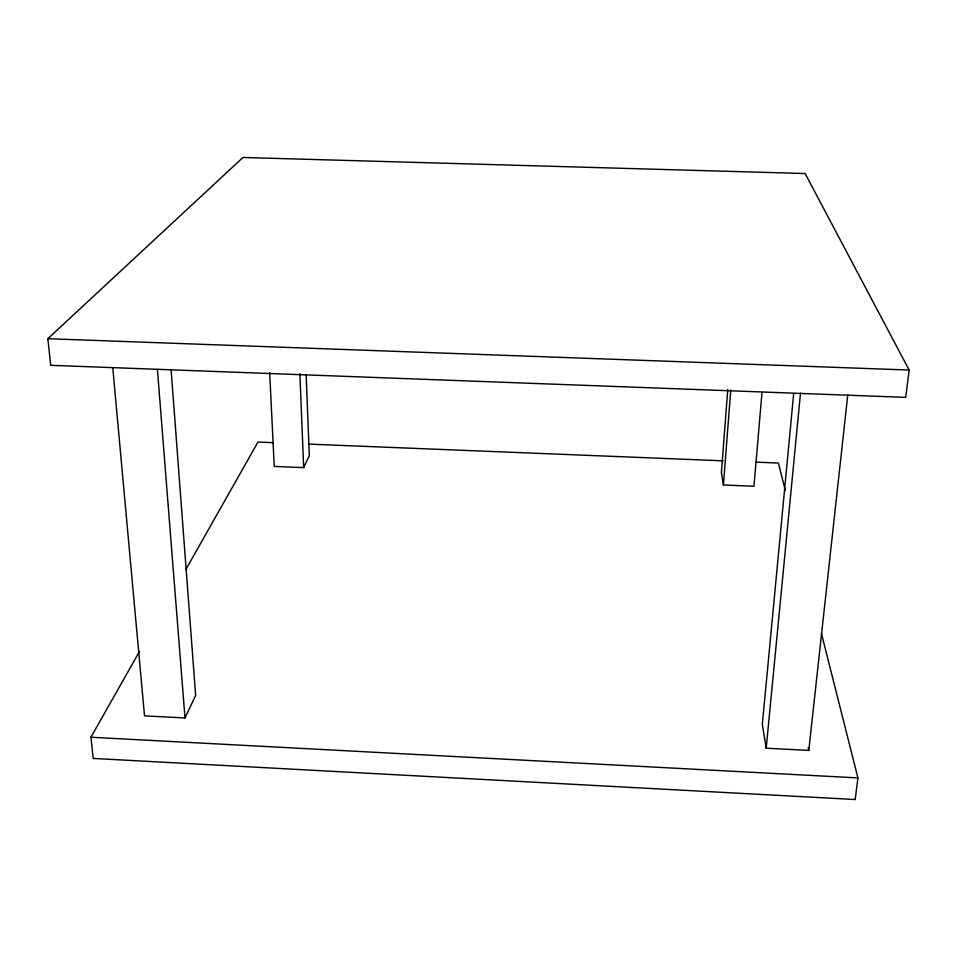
<?xml version="1.0" encoding="UTF-8"?>
<svg xmlns="http://www.w3.org/2000/svg" width="957" height="957" viewBox="0 0 957 957"><rect width="100%" height="100%" fill="white"/><g stroke="black" fill="none" stroke-linecap="round" stroke-linejoin="round"><path stroke-width="1.44" d="M727.775 389.439L721.399 472.602L723.408 484.984L753.949 486.252L762.011 392.537M723.408 484.984L730.777 389.882M793.676 393.542L762.322 724.401L766.186 748.195L808.785 750.408L847.77 394.858M766.186 748.195L800.495 393.16M821.441 633.486L857.915 777.909L855.199 799.526L93.212 758.434L90.927 737.237L139.495 651.406M909.15 370.048L905.717 397.37L50.721 365.311L47.85 338.706L242.958 157.474L805.124 173.528L909.15 370.048L47.85 338.706M112.77 367.751L144.531 715.86L185 717.965L195.659 695.464L171.076 369.438M269.683 372.668L274.24 466.406L303.668 467.626L309.29 455.771L306.18 375.347M185.861 569.487L257.983 442.05L272.889 442.648M308.68 444.096L723.217 460.831M756.03 462.147L778.388 463.056L785.326 490.498M90.927 737.237L857.915 777.909M808.198 747.596L808.785 750.408M157.415 369.414L185 717.965M299.876 373.792L303.668 467.626"/></g></svg>
